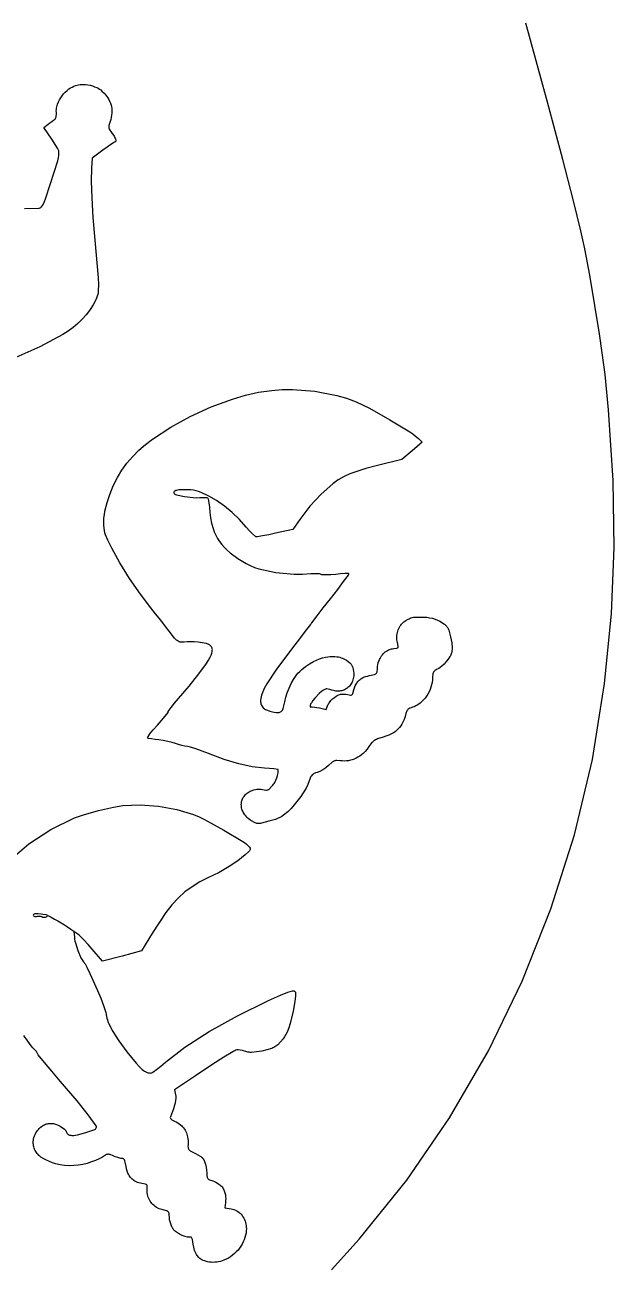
# Model space of a CAD drawing. Extents: x 0 to 1130, y 0 to 500.
# Drawn here: x 248.4 to 273.1, y 31.1 to 83.1 of the extents above; entities that cross this region are included whole.
import ezdxf

# ---------------------------------------------------------------- set-up
doc = ezdxf.new("R2010")
doc.units = 0
doc.header["$LTSCALE"] = 25.4
doc.layers.get('0').update_dxf_attribs({"color": 13, "linetype": 'CONTINUOUS'})

msp = doc.modelspace()

# ---------------------------------------------------------------- linework, layer by layer
at = {"color": 7}
for p, q in [((270.306, 79.855), (269.398, 83.167)), ((249.898, 80.037), (249.955, 80.119)), ((249.955, 80.119), (250.02, 80.198)), ((250.02, 80.198), (250.09, 80.272)), ((250.09, 80.272), (250.165, 80.341)), ((250.165, 80.341), (250.245, 80.404)), ((250.245, 80.404), (250.308, 80.446)), ((250.308, 80.446), (250.374, 80.484)), ((250.374, 80.484), (250.442, 80.517)), ((250.442, 80.517), (250.513, 80.545)), ((250.513, 80.545), (250.585, 80.568)), ((250.585, 80.568), (250.647, 80.582)), ((250.647, 80.582), (250.711, 80.592)), ((250.711, 80.592), (250.775, 80.597)), ((250.775, 80.597), (250.839, 80.597)), ((250.839, 80.597), (250.938, 80.591)), ((250.938, 80.591), (251.036, 80.578)), ((251.036, 80.578), (251.132, 80.558)), ((251.132, 80.558), (251.228, 80.532)), ((251.228, 80.532), (251.321, 80.5)), ((251.321, 80.5), (251.412, 80.461)), ((251.412, 80.461), (251.469, 80.432)), ((251.469, 80.432), (251.524, 80.399)), ((251.524, 80.399), (251.576, 80.362)), ((251.576, 80.362), (251.625, 80.32)), ((251.625, 80.32), (251.714, 80.233)), ((251.714, 80.233), (251.795, 80.139)), ((251.795, 80.139), (251.869, 80.038)), ((249.716, 79.542), (249.722, 79.6)), ((249.722, 79.6), (249.732, 79.658)), ((249.732, 79.658), (249.747, 79.715)), ((249.747, 79.715), (249.765, 79.771)), ((249.765, 79.771), (249.803, 79.863)), ((249.803, 79.863), (249.847, 79.952)), ((249.847, 79.952), (249.898, 80.037)), ((251.869, 80.038), (251.913, 79.965)), ((251.913, 79.965), (251.951, 79.888)), ((251.951, 79.888), (251.984, 79.808)), ((251.984, 79.808), (252.009, 79.727)), ((252.009, 79.727), (252.025, 79.661)), ((252.025, 79.661), (252.036, 79.594)), ((252.036, 79.594), (252.043, 79.527)), ((270.95, 77.449), (270.306, 79.855)), ((249.524, 79.044), (249.595, 79.095)), ((249.595, 79.095), (249.643, 79.129)), ((249.643, 79.129), (249.663, 79.146)), ((249.663, 79.146), (249.677, 79.169)), ((249.677, 79.169), (249.691, 79.205)), ((249.691, 79.205), (249.702, 79.241)), ((249.702, 79.241), (249.712, 79.286)), ((249.712, 79.286), (249.717, 79.331)), ((249.715, 79.483), (249.716, 79.542)), ((249.717, 79.424), (249.715, 79.483)), ((249.719, 79.378), (249.717, 79.424)), ((249.717, 79.331), (249.719, 79.378)), ((251.998, 79.125), (251.972, 79.039)), ((252.019, 79.213), (251.998, 79.125)), ((252.034, 79.302), (252.019, 79.213)), ((252.043, 79.391), (252.034, 79.302)), ((252.043, 79.527), (252.045, 79.459)), ((252.045, 79.459), (252.043, 79.391)), ((249.191, 78.79), (249.369, 78.93)), ((249.528, 78.307), (249.191, 78.79)), ((249.369, 78.93), (249.446, 78.987)), ((249.446, 78.987), (249.524, 79.044)), ((251.915, 78.84), (251.914, 78.803)), ((251.914, 78.803), (251.918, 78.77)), ((251.922, 78.876), (251.915, 78.84)), ((251.918, 78.77), (251.925, 78.742)), ((251.972, 79.039), (251.922, 78.876)), ((251.925, 78.742), (251.937, 78.715)), ((251.937, 78.715), (252.029, 78.58)), ((252.029, 78.58), (252.136, 78.428)), ((249.768, 77.923), (249.528, 78.307)), ((252, 78.073), (251.842, 77.965)), ((252.153, 78.173), (252, 78.073)), ((252.136, 78.428), (252.159, 78.389)), ((252.179, 78.182), (252.153, 78.173)), ((252.159, 78.389), (252.179, 78.348)), ((252.179, 78.348), (252.196, 78.306)), ((252.199, 78.198), (252.179, 78.182)), ((252.196, 78.306), (252.204, 78.278)), ((252.208, 78.222), (252.199, 78.198)), ((252.204, 78.278), (252.208, 78.25)), ((252.208, 78.25), (252.208, 78.222)), ((249.782, 77.896), (249.768, 77.923)), ((249.794, 77.868), (249.782, 77.896)), ((249.804, 77.839), (249.794, 77.868)), ((249.795, 77.462), (249.811, 77.536)), ((249.813, 77.809), (249.804, 77.839)), ((249.811, 77.536), (249.821, 77.612)), ((249.819, 77.779), (249.813, 77.809)), ((249.823, 77.749), (249.819, 77.779)), ((249.821, 77.612), (249.825, 77.688)), ((249.825, 77.718), (249.823, 77.749)), ((249.825, 77.688), (249.825, 77.718)), ((251.215, 77.512), (251.191, 77.091)), ((251.665, 77.838), (251.215, 77.512)), ((251.842, 77.965), (251.665, 77.838)), ((249.472, 76.442), (249.775, 77.388)), ((249.775, 77.388), (249.795, 77.462)), ((251.191, 77.091), (251.179, 76.546)), ((271.401, 75.722), (270.95, 77.449)), ((251.179, 76.546), (251.199, 75.847)), ((249.261, 75.808), (249.472, 76.442)), ((248.374, 75.393), (248.962, 75.411)), ((248.962, 75.411), (248.997, 75.415)), ((248.997, 75.415), (249.031, 75.427)), ((249.031, 75.427), (249.062, 75.445)), ((249.062, 75.445), (249.089, 75.468)), ((249.089, 75.468), (249.121, 75.504)), ((249.121, 75.504), (249.148, 75.543)), ((249.148, 75.543), (249.214, 75.684)), ((249.214, 75.684), (249.261, 75.808)), ((251.199, 75.847), (251.248, 75.017)), ((271.713, 74.468), (271.401, 75.722)), ((251.248, 75.017), (251.327, 74.066)), ((271.877, 73.709), (271.713, 74.468)), ((251.327, 74.066), (251.466, 72.49)), ((272.078, 72.606), (271.877, 73.709)), ((251.466, 72.49), (251.479, 72.216)), ((272.294, 71.337), (272.078, 72.606)), ((251.449, 71.792), (251.43, 71.718)), ((251.463, 71.866), (251.449, 71.792)), ((251.47, 71.942), (251.463, 71.866)), ((251.479, 72.216), (251.47, 71.942)), ((251.263, 71.363), (251.131, 71.16)), ((251.376, 71.577), (251.263, 71.363)), ((251.405, 71.646), (251.376, 71.577)), ((251.43, 71.718), (251.405, 71.646)), ((272.487, 70.147), (272.294, 71.337)), ((250.801, 70.762), (250.616, 70.581)), ((250.973, 70.955), (250.801, 70.762)), ((251.131, 71.16), (250.973, 70.955)), ((250.21, 70.26), (249.991, 70.122)), ((250.418, 70.414), (250.21, 70.26)), ((250.616, 70.581), (250.418, 70.414)), ((249.991, 70.122), (249.019, 69.602)), ((272.601, 69.349), (272.487, 70.147)), ((249.019, 69.602), (248.011, 69.157)), ((272.862, 66.969), (272.726, 68.441)), ((257.64, 67.575), (258.193, 67.696)), ((258.193, 67.696), (258.752, 67.779)), ((258.752, 67.779), (259.183, 67.812)), ((259.183, 67.812), (259.615, 67.815)), ((259.615, 67.815), (260.557, 67.739)), ((260.557, 67.739), (261.48, 67.564)), ((256.201, 67.082), (257.098, 67.416)), ((257.098, 67.416), (257.64, 67.575)), ((261.48, 67.564), (261.888, 67.449)), ((261.888, 67.449), (262.286, 67.303)), ((262.286, 67.303), (262.848, 67.036)), ((254.522, 66.239), (255.33, 66.683)), ((255.33, 66.683), (256.201, 67.082)), ((262.848, 67.036), (263.701, 66.549)), ((273.064, 64), (272.862, 66.969)), ((253.749, 65.737), (254.522, 66.239)), ((263.701, 66.549), (264.533, 66.042)), ((253.455, 65.514), (253.749, 65.737)), ((264.533, 66.042), (264.66, 65.956)), ((265.055, 65.607), (264.631, 65.246)), ((264.66, 65.956), (264.781, 65.862)), ((264.781, 65.862), (264.895, 65.76)), ((264.895, 65.76), (265.055, 65.607)), ((252.678, 64.728), (252.919, 65.008)), ((252.919, 65.008), (253.178, 65.27)), ((253.178, 65.27), (253.455, 65.514)), ((264.631, 65.246), (264.207, 64.885)), ((252.465, 64.434), (252.678, 64.728)), ((262.687, 64.498), (262.311, 64.385)), ((263.185, 64.629), (262.687, 64.498)), ((264.207, 64.885), (263.185, 64.629)), ((252.104, 63.778), (252.277, 64.124)), ((252.277, 64.124), (252.465, 64.434)), ((261.539, 64.026), (261.307, 63.862)), ((261.784, 64.17), (261.539, 64.026)), ((262.018, 64.279), (261.784, 64.17)), ((262.311, 64.385), (262.018, 64.279)), ((273.106, 61.197), (273.064, 64)), ((251.957, 63.422), (252.104, 63.778)), ((254.642, 63.518), (254.641, 63.49)), ((254.641, 63.49), (254.661, 63.459)), ((254.657, 63.541), (254.642, 63.518)), ((254.687, 63.562), (254.657, 63.541)), ((254.661, 63.459), (254.687, 63.434)), ((254.72, 63.577), (254.687, 63.562)), ((254.754, 63.588), (254.72, 63.577)), ((254.851, 63.605), (254.754, 63.588)), ((254.949, 63.613), (254.851, 63.605)), ((255.242, 63.616), (254.949, 63.613)), ((255.354, 63.609), (255.242, 63.616)), ((255.465, 63.594), (255.354, 63.609)), ((255.575, 63.571), (255.465, 63.594)), ((255.683, 63.54), (255.575, 63.571)), ((255.788, 63.501), (255.683, 63.54)), ((256.116, 63.347), (255.788, 63.501)), ((261.307, 63.862), (260.813, 63.435)), ((251.754, 62.72), (251.842, 63.074)), ((251.842, 63.074), (251.957, 63.422)), ((254.687, 63.434), (254.718, 63.415)), ((254.718, 63.415), (254.752, 63.403)), ((254.752, 63.403), (255.094, 63.332)), ((255.094, 63.332), (255.457, 63.285)), ((255.457, 63.285), (255.597, 63.28)), ((255.597, 63.28), (255.737, 63.288)), ((255.737, 63.288), (255.846, 63.296)), ((255.846, 63.296), (255.946, 63.295)), ((255.946, 63.295), (256.028, 63.287)), ((256.028, 63.287), (256.052, 63.278)), ((256.052, 63.278), (256.073, 63.259)), ((256.073, 63.259), (256.083, 63.236)), ((256.083, 63.236), (256.111, 63.073)), ((256.111, 63.073), (256.136, 62.882)), ((256.428, 63.164), (256.116, 63.347)), ((256.765, 62.928), (256.428, 63.164)), ((257.082, 62.665), (256.765, 62.928)), ((260.813, 63.435), (260.34, 62.926)), ((251.705, 62.27), (251.712, 62.421)), ((251.712, 62.421), (251.728, 62.571)), ((251.728, 62.571), (251.754, 62.72)), ((256.136, 62.882), (256.156, 62.665)), ((256.156, 62.665), (256.182, 62.439)), ((256.182, 62.439), (256.225, 62.216)), ((257.389, 62.368), (257.082, 62.665)), ((260.34, 62.926), (259.924, 62.371)), ((251.709, 62.119), (251.705, 62.27)), ((251.733, 61.909), (251.709, 62.119)), ((251.753, 61.816), (251.733, 61.909)), ((256.225, 62.216), (256.285, 61.997)), ((256.285, 61.997), (256.338, 61.852)), ((257.674, 62.05), (257.389, 62.368)), ((257.81, 61.894), (257.674, 62.05)), ((257.937, 61.761), (257.81, 61.894)), ((259.638, 61.944), (258.907, 61.79)), ((259.924, 62.371), (259.638, 61.944)), ((251.781, 61.724), (251.753, 61.816)), ((251.87, 61.506), (251.781, 61.724)), ((252.037, 61.169), (251.87, 61.506)), ((256.338, 61.852), (256.401, 61.711)), ((256.401, 61.711), (256.475, 61.576)), ((256.475, 61.576), (256.559, 61.446)), ((256.559, 61.446), (256.658, 61.316)), ((258.06, 61.65), (257.937, 61.761)), ((258.084, 61.641), (258.06, 61.65)), ((258.113, 61.639), (258.084, 61.641)), ((258.151, 61.643), (258.113, 61.639)), ((258.366, 61.682), (258.151, 61.643)), ((258.621, 61.731), (258.366, 61.682)), ((258.907, 61.79), (258.621, 61.731)), ((252.374, 60.558), (252.037, 61.169)), ((256.658, 61.316), (256.767, 61.192)), ((256.767, 61.192), (256.884, 61.077)), ((256.884, 61.077), (257.008, 60.97)), ((257.008, 60.97), (257.329, 60.735)), ((272.987, 58.412), (273.106, 61.197)), ((252.789, 59.895), (252.374, 60.558)), ((257.329, 60.735), (257.668, 60.526)), ((257.668, 60.526), (257.841, 60.437)), ((257.841, 60.437), (258.021, 60.363)), ((258.021, 60.363), (258.206, 60.302)), ((253.239, 59.244), (252.789, 59.895)), ((258.206, 60.302), (258.922, 60.146)), ((258.922, 60.146), (259.687, 60.072)), ((259.687, 60.072), (260.035, 60.073)), ((260.035, 60.073), (260.382, 60.102)), ((260.382, 60.102), (260.509, 60.112)), ((260.509, 60.112), (260.632, 60.112)), ((260.632, 60.112), (260.737, 60.101)), ((260.737, 60.101), (260.774, 60.092)), ((260.774, 60.092), (260.806, 60.076)), ((260.806, 60.076), (260.835, 60.065)), ((260.835, 60.065), (260.865, 60.061)), ((260.865, 60.061), (261.025, 60.057)), ((261.025, 60.057), (261.219, 60.064)), ((261.219, 60.064), (261.429, 60.083)), ((261.429, 60.083), (261.633, 60.104)), ((261.633, 60.104), (261.807, 60.113)), ((261.947, 60.039), (261.749, 59.77)), ((261.807, 60.113), (261.95, 60.115)), ((261.971, 60.073), (261.947, 60.039)), ((261.95, 60.115), (261.971, 60.099)), ((261.971, 60.099), (261.971, 60.073)), ((261.498, 59.436), (261.197, 59.049)), ((261.749, 59.77), (261.498, 59.436)), ((253.68, 58.669), (253.239, 59.244)), ((261.197, 59.049), (260.894, 58.662)), ((253.88, 58.421), (253.68, 58.669)), ((254.097, 58.145), (253.88, 58.421)), ((260.635, 58.327), (260.41, 58.034)), ((260.894, 58.662), (260.635, 58.327)), ((264.589, 58.245), (264.632, 58.256)), ((264.632, 58.256), (264.697, 58.27)), ((264.697, 58.27), (264.763, 58.279)), ((264.763, 58.279), (264.83, 58.283)), ((264.83, 58.283), (265.132, 58.28)), ((265.132, 58.28), (265.25, 58.271)), ((265.25, 58.271), (265.368, 58.253)), ((265.368, 58.253), (265.484, 58.228)), ((272.703, 55.5), (272.987, 58.412)), ((254.298, 57.884), (254.097, 58.145)), ((254.447, 57.684), (254.298, 57.884)), ((260.369, 57.964), (260.155, 57.683)), ((260.384, 57.987), (260.369, 57.964)), ((260.395, 58.011), (260.384, 57.987)), ((260.41, 58.034), (260.395, 58.011)), ((264.034, 57.691), (264.054, 57.749)), ((264.054, 57.749), (264.078, 57.804)), ((264.078, 57.804), (264.106, 57.858)), ((264.106, 57.858), (264.137, 57.91)), ((264.137, 57.91), (264.163, 57.947)), ((264.163, 57.947), (264.191, 57.982)), ((264.191, 57.982), (264.222, 58.015)), ((264.222, 58.015), (264.254, 58.046)), ((264.254, 58.046), (264.289, 58.075)), ((264.289, 58.075), (264.376, 58.137)), ((264.376, 58.137), (264.468, 58.192)), ((264.468, 58.192), (264.507, 58.213)), ((264.507, 58.213), (264.548, 58.23)), ((264.548, 58.23), (264.589, 58.245)), ((265.484, 58.228), (265.593, 58.196)), ((265.593, 58.196), (265.698, 58.155)), ((265.698, 58.155), (265.801, 58.106)), ((265.801, 58.106), (265.865, 58.069)), ((265.865, 58.069), (265.927, 58.027)), ((265.927, 58.027), (265.986, 57.982)), ((265.986, 57.982), (266.042, 57.933)), ((266.042, 57.933), (266.066, 57.908)), ((266.066, 57.908), (266.088, 57.882)), ((266.088, 57.882), (266.109, 57.854)), ((266.109, 57.854), (266.127, 57.825)), ((266.127, 57.825), (266.144, 57.795)), ((266.144, 57.795), (266.158, 57.763)), ((266.158, 57.763), (266.17, 57.731)), ((266.17, 57.731), (266.247, 57.457)), ((254.671, 57.391), (254.447, 57.684)), ((254.695, 57.364), (254.671, 57.391)), ((254.72, 57.339), (254.695, 57.364)), ((254.747, 57.315), (254.72, 57.339)), ((254.776, 57.294), (254.747, 57.315)), ((254.826, 57.264), (254.776, 57.294)), ((254.867, 57.247), (254.826, 57.264)), ((254.91, 57.236), (254.867, 57.247)), ((254.953, 57.232), (254.91, 57.236)), ((255.075, 57.232), (254.953, 57.232)), ((255.196, 57.24), (255.075, 57.232)), ((255.323, 57.247), (255.196, 57.24)), ((255.49, 57.242), (255.323, 57.247)), ((255.666, 57.229), (255.49, 57.242)), ((255.826, 57.208), (255.666, 57.229)), ((255.917, 57.191), (255.826, 57.208)), ((259.909, 57.362), (259.621, 56.99)), ((260.155, 57.683), (259.909, 57.362)), ((263.992, 57.449), (263.996, 57.51)), ((263.992, 57.39), (263.992, 57.449)), ((263.996, 57.331), (263.992, 57.39)), ((263.996, 57.51), (264.005, 57.572)), ((264.005, 57.272), (263.996, 57.331)), ((264.005, 57.572), (264.018, 57.632)), ((264.018, 57.215), (264.005, 57.272)), ((264.018, 57.632), (264.034, 57.691)), ((264.053, 57.062), (264.018, 57.215)), ((266.247, 57.457), (266.294, 57.206)), ((256.005, 57.167), (255.917, 57.191)), ((256.109, 57.13), (256.005, 57.167)), ((256.14, 57.113), (256.109, 57.13)), ((256.169, 57.092), (256.14, 57.113)), ((256.168, 56.606), (256.202, 56.687)), ((256.195, 57.067), (256.169, 57.092)), ((256.216, 57.038), (256.195, 57.067)), ((256.202, 56.687), (256.23, 56.77)), ((256.233, 57.009), (256.216, 57.038)), ((256.23, 56.77), (256.252, 56.854)), ((256.245, 56.98), (256.233, 57.009)), ((256.253, 56.949), (256.245, 56.98)), ((256.252, 56.854), (256.256, 56.886)), ((256.257, 56.918), (256.253, 56.949)), ((256.256, 56.886), (256.257, 56.918)), ((259.621, 56.99), (258.914, 56.06)), ((263.349, 56.652), (263.386, 56.7)), ((263.386, 56.7), (263.423, 56.742)), ((263.423, 56.742), (263.464, 56.781)), ((263.464, 56.781), (263.507, 56.818)), ((263.507, 56.818), (263.553, 56.851)), ((263.553, 56.851), (263.602, 56.88)), ((263.602, 56.88), (263.642, 56.901)), ((263.642, 56.901), (263.684, 56.919)), ((263.684, 56.919), (263.727, 56.934)), ((263.727, 56.934), (263.771, 56.947)), ((263.771, 56.947), (263.816, 56.956)), ((263.816, 56.956), (263.861, 56.962)), ((263.861, 56.962), (263.998, 56.981)), ((263.998, 56.981), (264.023, 56.992)), ((264.023, 56.992), (264.042, 57.012)), ((264.042, 57.012), (264.052, 57.036)), ((264.052, 57.036), (264.053, 57.062)), ((266.256, 56.7), (266.239, 56.663)), ((266.271, 56.738), (266.256, 56.7)), ((266.284, 56.777), (266.271, 56.738)), ((266.294, 56.816), (266.284, 56.777)), ((266.294, 57.206), (266.311, 56.988)), ((266.304, 56.873), (266.294, 56.816)), ((266.31, 56.931), (266.304, 56.873)), ((266.311, 56.988), (266.31, 56.931)), ((255.689, 55.897), (256.012, 56.337)), ((256.012, 56.337), (256.096, 56.468)), ((256.096, 56.468), (256.168, 56.606)), ((260.009, 56.084), (260.165, 56.207)), ((260.165, 56.207), (260.33, 56.318)), ((260.33, 56.318), (260.502, 56.418)), ((260.502, 56.418), (260.623, 56.477)), ((260.623, 56.477), (260.748, 56.527)), ((260.748, 56.527), (260.877, 56.569)), ((260.877, 56.569), (261.008, 56.601)), ((261.008, 56.601), (261.101, 56.617)), ((261.101, 56.617), (261.196, 56.627)), ((261.196, 56.627), (261.291, 56.63)), ((261.291, 56.63), (261.386, 56.628)), ((261.386, 56.628), (261.48, 56.619)), ((261.48, 56.619), (261.54, 56.609)), ((261.54, 56.609), (261.599, 56.595)), ((261.599, 56.595), (261.658, 56.578)), ((261.658, 56.578), (261.715, 56.557)), ((261.715, 56.557), (261.77, 56.532)), ((261.77, 56.532), (261.824, 56.503)), ((261.824, 56.503), (261.875, 56.471)), ((261.875, 56.471), (262.02, 56.364)), ((262.02, 56.364), (262.042, 56.345)), ((262.042, 56.345), (262.063, 56.324)), ((262.063, 56.324), (262.081, 56.302)), ((262.081, 56.302), (262.098, 56.278)), ((262.098, 56.278), (262.112, 56.254)), ((262.112, 56.254), (262.125, 56.228)), ((262.125, 56.228), (262.135, 56.202)), ((262.135, 56.202), (262.143, 56.174)), ((262.143, 56.174), (262.178, 56.005)), ((263.177, 56.131), (263.184, 56.21)), ((263.184, 56.21), (263.197, 56.288)), ((263.197, 56.288), (263.215, 56.365)), ((263.215, 56.365), (263.239, 56.44)), ((263.239, 56.44), (263.261, 56.496)), ((263.261, 56.496), (263.287, 56.55)), ((263.287, 56.55), (263.316, 56.602)), ((263.316, 56.602), (263.349, 56.652)), ((265.814, 56.173), (265.75, 56.13)), ((265.874, 56.22), (265.814, 56.173)), ((265.973, 56.313), (265.874, 56.22)), ((266.064, 56.413), (265.973, 56.313)), ((266.146, 56.517), (266.064, 56.413)), ((266.219, 56.627), (266.146, 56.517)), ((266.239, 56.663), (266.219, 56.627)), ((255.287, 55.391), (255.689, 55.897)), ((258.914, 56.06), (258.536, 55.49)), ((259.563, 55.493), (259.663, 55.668)), ((259.663, 55.668), (259.776, 55.835)), ((259.776, 55.835), (259.847, 55.924)), ((259.847, 55.924), (259.925, 56.007)), ((259.925, 56.007), (260.009, 56.084)), ((262.152, 55.647), (262.136, 55.6)), ((262.167, 55.705), (262.152, 55.647)), ((262.178, 55.765), (262.167, 55.705)), ((262.178, 56.005), (262.184, 55.945)), ((262.185, 55.825), (262.178, 55.765)), ((262.184, 55.945), (262.187, 55.885)), ((262.187, 55.885), (262.185, 55.825)), ((262.418, 55.641), (262.45, 55.669)), ((262.45, 55.669), (262.485, 55.695)), ((262.485, 55.695), (262.521, 55.718)), ((262.521, 55.718), (262.559, 55.738)), ((262.559, 55.738), (262.598, 55.756)), ((262.598, 55.756), (262.679, 55.787)), ((262.679, 55.787), (262.761, 55.811)), ((262.761, 55.811), (262.846, 55.831)), ((262.846, 55.831), (263.051, 55.876)), ((263.051, 55.876), (263.085, 55.888)), ((263.085, 55.888), (263.117, 55.908)), ((263.117, 55.908), (263.137, 55.927)), ((263.137, 55.927), (263.153, 55.953)), ((263.153, 55.953), (263.162, 55.982)), ((263.162, 55.982), (263.177, 56.131)), ((265.483, 55.65), (265.469, 55.545)), ((265.49, 55.756), (265.483, 55.65)), ((265.507, 55.903), (265.49, 55.756)), ((265.518, 55.938), (265.507, 55.903)), ((265.534, 55.971), (265.518, 55.938)), ((265.55, 55.995), (265.534, 55.971)), ((265.568, 56.017), (265.55, 55.995)), ((265.59, 56.036), (265.568, 56.017)), ((265.635, 56.067), (265.59, 56.036)), ((265.683, 56.093), (265.635, 56.067)), ((265.75, 56.13), (265.683, 56.093)), ((254.844, 54.871), (255.287, 55.391)), ((258.429, 55.289), (258.34, 55.078)), ((258.536, 55.49), (258.429, 55.289)), ((259.394, 55.109), (259.471, 55.304)), ((259.471, 55.304), (259.563, 55.493)), ((260.827, 55.159), (260.732, 55.079)), ((260.923, 55.223), (260.827, 55.159)), ((261.03, 55.272), (260.923, 55.223)), ((261.06, 55.271), (261.03, 55.272)), ((261.11, 55.259), (261.06, 55.271)), ((261.183, 55.242), (261.11, 55.259)), ((261.264, 55.222), (261.183, 55.242)), ((261.34, 55.201), (261.264, 55.222)), ((261.388, 55.19), (261.34, 55.201)), ((261.437, 55.183), (261.388, 55.19)), ((261.486, 55.178), (261.437, 55.183)), ((261.535, 55.178), (261.486, 55.178)), ((261.584, 55.181), (261.535, 55.178)), ((261.633, 55.187), (261.584, 55.181)), ((261.681, 55.196), (261.633, 55.187)), ((261.722, 55.208), (261.681, 55.196)), ((261.761, 55.221), (261.722, 55.208)), ((261.8, 55.238), (261.761, 55.221)), ((261.838, 55.257), (261.8, 55.238)), ((261.874, 55.278), (261.838, 55.257)), ((261.909, 55.302), (261.874, 55.278)), ((261.942, 55.328), (261.909, 55.302)), ((261.973, 55.356), (261.942, 55.328)), ((262.007, 55.391), (261.973, 55.356)), ((262.039, 55.429), (262.007, 55.391)), ((262.068, 55.469), (262.039, 55.429)), ((262.094, 55.511), (262.068, 55.469)), ((262.116, 55.555), (262.094, 55.511)), ((262.136, 55.6), (262.116, 55.555)), ((262.145, 55.075), (262.195, 55.232)), ((262.195, 55.232), (262.221, 55.314)), ((262.221, 55.314), (262.252, 55.394)), ((262.252, 55.394), (262.289, 55.471)), ((262.289, 55.471), (262.309, 55.509)), ((262.309, 55.509), (262.333, 55.545)), ((262.333, 55.545), (262.359, 55.579)), ((262.359, 55.579), (262.387, 55.611)), ((262.387, 55.611), (262.418, 55.641)), ((265.342, 55.145), (265.293, 55.052)), ((265.384, 55.24), (265.342, 55.145)), ((265.419, 55.338), (265.384, 55.24)), ((265.447, 55.441), (265.419, 55.338)), ((265.469, 55.545), (265.447, 55.441)), ((272.191, 52.307), (272.703, 55.5)), ((254.53, 54.496), (254.673, 54.672)), ((254.673, 54.672), (254.844, 54.871)), ((258.282, 54.796), (258.28, 54.724)), ((258.28, 54.724), (258.284, 54.683)), ((258.288, 54.868), (258.282, 54.796)), ((258.284, 54.683), (258.292, 54.643)), ((258.3, 54.939), (258.288, 54.868)), ((258.292, 54.643), (258.306, 54.604)), ((258.318, 55.009), (258.3, 54.939)), ((258.34, 55.078), (258.318, 55.009)), ((259.226, 54.444), (259.295, 54.732)), ((259.295, 54.732), (259.336, 54.923)), ((259.336, 54.923), (259.394, 55.109)), ((260.375, 54.622), (260.362, 54.588)), ((260.391, 54.656), (260.375, 54.622)), ((260.409, 54.689), (260.391, 54.656)), ((260.476, 54.791), (260.409, 54.689)), ((260.551, 54.888), (260.476, 54.791)), ((260.732, 55.079), (260.551, 54.888)), ((261.103, 54.6), (261.121, 54.637)), ((261.121, 54.637), (261.142, 54.673)), ((261.142, 54.673), (261.166, 54.706)), ((261.166, 54.706), (261.229, 54.782)), ((261.229, 54.782), (261.298, 54.852)), ((261.298, 54.852), (261.372, 54.916)), ((261.372, 54.916), (261.452, 54.973)), ((261.452, 54.973), (261.487, 54.993)), ((261.487, 54.993), (261.523, 55.011)), ((261.523, 55.011), (261.56, 55.026)), ((261.56, 55.026), (261.599, 55.037)), ((261.599, 55.037), (261.633, 55.045)), ((261.633, 55.045), (261.667, 55.049)), ((261.667, 55.049), (261.757, 55.052)), ((261.757, 55.052), (261.851, 55.046)), ((261.851, 55.046), (261.935, 55.033)), ((261.935, 55.033), (262.053, 55.014)), ((262.053, 55.014), (262.08, 55.015)), ((262.08, 55.015), (262.105, 55.026)), ((262.105, 55.026), (262.128, 55.047)), ((262.128, 55.047), (262.145, 55.075)), ((264.912, 54.629), (264.85, 54.59)), ((264.971, 54.673), (264.912, 54.629)), ((265.046, 54.738), (264.971, 54.673)), ((265.116, 54.808), (265.046, 54.738)), ((265.18, 54.884), (265.116, 54.808)), ((265.238, 54.964), (265.18, 54.884)), ((265.293, 55.052), (265.238, 54.964)), ((254.13, 53.953), (254.279, 54.128)), ((254.279, 54.128), (254.401, 54.28)), ((254.401, 54.28), (254.409, 54.305)), ((254.407, 54.331), (254.53, 54.496)), ((254.409, 54.305), (254.407, 54.331)), ((258.306, 54.604), (258.327, 54.563)), ((258.327, 54.563), (258.356, 54.522)), ((258.356, 54.522), (258.391, 54.484)), ((258.391, 54.484), (258.446, 54.44)), ((258.446, 54.44), (258.484, 54.415)), ((258.484, 54.415), (258.523, 54.393)), ((258.523, 54.393), (258.565, 54.374)), ((258.565, 54.374), (258.67, 54.337)), ((258.67, 54.337), (258.778, 54.309)), ((258.778, 54.309), (258.853, 54.295)), ((258.853, 54.295), (258.93, 54.286)), ((258.93, 54.286), (259.006, 54.282)), ((259.006, 54.282), (259.036, 54.284)), ((259.036, 54.284), (259.065, 54.289)), ((259.065, 54.289), (259.093, 54.299)), ((259.093, 54.299), (259.119, 54.313)), ((259.119, 54.313), (259.143, 54.33)), ((259.143, 54.33), (259.169, 54.354)), ((259.169, 54.354), (259.192, 54.382)), ((259.192, 54.382), (259.211, 54.412)), ((259.211, 54.412), (259.226, 54.444)), ((260.362, 54.588), (260.352, 54.552)), ((260.352, 54.552), (260.357, 54.525)), ((260.357, 54.525), (260.381, 54.512)), ((260.381, 54.512), (260.417, 54.518)), ((260.417, 54.518), (260.443, 54.519)), ((260.443, 54.519), (260.536, 54.511)), ((260.536, 54.511), (260.644, 54.496)), ((260.644, 54.496), (260.756, 54.473)), ((260.756, 54.473), (261.031, 54.408)), ((261.031, 54.408), (261.087, 54.562)), ((261.087, 54.562), (261.103, 54.6)), ((264.339, 54.119), (264.294, 53.995)), ((264.375, 54.246), (264.339, 54.119)), ((264.384, 54.278), (264.375, 54.246)), ((264.395, 54.31), (264.384, 54.278)), ((264.417, 54.355), (264.395, 54.31)), ((264.436, 54.383), (264.417, 54.355)), ((264.458, 54.407), (264.436, 54.383)), ((264.494, 54.436), (264.458, 54.407)), ((264.534, 54.458), (264.494, 54.436)), ((264.59, 54.482), (264.534, 54.458)), ((264.648, 54.502), (264.59, 54.482)), ((264.717, 54.526), (264.648, 54.502)), ((264.785, 54.556), (264.717, 54.526)), ((264.85, 54.59), (264.785, 54.556)), ((253.775, 53.556), (253.951, 53.754)), ((253.951, 53.754), (254.13, 53.953)), ((264.044, 53.592), (263.983, 53.533)), ((264.102, 53.657), (264.044, 53.592)), ((264.154, 53.726), (264.102, 53.657)), ((264.2, 53.799), (264.154, 53.726)), ((264.241, 53.875), (264.2, 53.799)), ((264.294, 53.995), (264.241, 53.875)), ((253.533, 53.226), (253.638, 53.385)), ((253.553, 53.209), (253.533, 53.226)), ((253.585, 53.199), (253.553, 53.209)), ((253.708, 53.178), (253.585, 53.199)), ((253.638, 53.385), (253.775, 53.556)), ((253.856, 53.155), (253.708, 53.178)), ((254.019, 53.135), (253.856, 53.155)), ((254.198, 53.109), (254.019, 53.135)), ((254.394, 53.07), (254.198, 53.109)), ((254.575, 53.027), (254.394, 53.07)), ((262.996, 53.069), (262.971, 53.045)), ((263.023, 53.091), (262.996, 53.069)), ((263.051, 53.111), (263.023, 53.091)), ((263.093, 53.137), (263.051, 53.111)), ((263.137, 53.158), (263.093, 53.137)), ((263.182, 53.176), (263.137, 53.158)), ((263.416, 53.246), (263.182, 53.176)), ((263.538, 53.284), (263.416, 53.246)), ((263.657, 53.331), (263.538, 53.284)), ((263.773, 53.387), (263.657, 53.331)), ((263.846, 53.43), (263.773, 53.387)), ((263.917, 53.479), (263.846, 53.43)), ((263.983, 53.533), (263.917, 53.479)), ((254.71, 52.984), (254.575, 53.027)), ((254.833, 52.943), (254.71, 52.984)), ((254.972, 52.904), (254.833, 52.943)), ((255.107, 52.872), (254.972, 52.904)), ((255.215, 52.853), (255.107, 52.872)), ((255.279, 52.842), (255.215, 52.853)), ((255.342, 52.826), (255.279, 52.842)), ((255.567, 52.755), (255.342, 52.826)), ((255.827, 52.663), (255.567, 52.755)), ((256.093, 52.56), (255.827, 52.663)), ((256.753, 52.313), (256.093, 52.56)), ((262.574, 52.566), (262.506, 52.509)), ((262.664, 52.655), (262.574, 52.566)), ((262.747, 52.751), (262.664, 52.655)), ((262.822, 52.852), (262.747, 52.751)), ((262.948, 53.019), (262.822, 52.852)), ((262.971, 53.045), (262.948, 53.019)), ((257.364, 52.13), (256.753, 52.313)), ((257.927, 52.008), (257.364, 52.13)), ((258.442, 51.95), (257.927, 52.008)), ((261.131, 52.062), (261.019, 51.968)), ((261.285, 52.198), (261.131, 52.062)), ((261.307, 52.214), (261.285, 52.198)), ((261.33, 52.229), (261.307, 52.214)), ((261.353, 52.242), (261.33, 52.229)), ((261.378, 52.254), (261.353, 52.242)), ((261.409, 52.264), (261.378, 52.254)), ((261.441, 52.27), (261.409, 52.264)), ((261.473, 52.271), (261.441, 52.27)), ((261.622, 52.26), (261.473, 52.271)), ((261.707, 52.252), (261.622, 52.26)), ((261.792, 52.25), (261.707, 52.252)), ((261.877, 52.254), (261.792, 52.25)), ((261.961, 52.264), (261.877, 52.254)), ((262.044, 52.281), (261.961, 52.264)), ((262.126, 52.304), (262.044, 52.281)), ((262.206, 52.332), (262.126, 52.304)), ((262.283, 52.367), (262.206, 52.332)), ((262.361, 52.409), (262.283, 52.367)), ((262.435, 52.456), (262.361, 52.409)), ((262.506, 52.509), (262.435, 52.456)), ((271.442, 49.162), (272.191, 52.307)), ((258.657, 51.936), (258.442, 51.95)), ((258.84, 51.92), (258.657, 51.936)), ((259.01, 51.89), (258.84, 51.92)), ((258.921, 51.448), (258.961, 51.55)), ((258.961, 51.55), (258.992, 51.649)), ((258.992, 51.649), (259.015, 51.751)), ((259.019, 51.844), (259.01, 51.89)), ((259.015, 51.751), (259.021, 51.797)), ((259.021, 51.797), (259.019, 51.844)), ((260.393, 51.598), (260.323, 51.422)), ((260.415, 51.634), (260.393, 51.598)), ((260.442, 51.667), (260.415, 51.634)), ((260.466, 51.689), (260.442, 51.667)), ((260.493, 51.708), (260.466, 51.689)), ((260.522, 51.723), (260.493, 51.708)), ((260.585, 51.748), (260.522, 51.723)), ((260.651, 51.768), (260.585, 51.748)), ((260.687, 51.779), (260.651, 51.768)), ((260.723, 51.792), (260.687, 51.779)), ((260.757, 51.808), (260.723, 51.792)), ((260.888, 51.88), (260.757, 51.808)), ((261.019, 51.968), (260.888, 51.88)), ((257.795, 50.961), (257.837, 50.984)), ((257.837, 50.984), (257.88, 51.004)), ((257.88, 51.004), (258.003, 51.046)), ((258.003, 51.046), (258.062, 51.06)), ((258.062, 51.06), (258.122, 51.069)), ((258.122, 51.069), (258.18, 51.073)), ((258.18, 51.073), (258.239, 51.072)), ((258.239, 51.072), (258.297, 51.067)), ((258.297, 51.067), (258.355, 51.056)), ((258.355, 51.056), (258.497, 51.032)), ((258.497, 51.032), (258.532, 51.031)), ((258.532, 51.031), (258.567, 51.038)), ((258.567, 51.038), (258.591, 51.046)), ((258.591, 51.046), (258.617, 51.06)), ((258.617, 51.06), (258.64, 51.076)), ((258.64, 51.076), (258.77, 51.204)), ((258.77, 51.204), (258.799, 51.237)), ((258.799, 51.237), (258.827, 51.273)), ((258.827, 51.273), (258.851, 51.31)), ((258.851, 51.31), (258.874, 51.349)), ((258.874, 51.349), (258.921, 51.448)), ((260.187, 51.117), (259.961, 50.759)), ((260.263, 51.266), (260.187, 51.117)), ((260.323, 51.422), (260.263, 51.266)), ((257.472, 50.427), (257.474, 50.467)), ((257.474, 50.467), (257.478, 50.508)), ((257.478, 50.508), (257.486, 50.548)), ((257.486, 50.548), (257.496, 50.588)), ((257.496, 50.588), (257.509, 50.626)), ((257.509, 50.626), (257.524, 50.664)), ((257.524, 50.664), (257.542, 50.701)), ((257.542, 50.701), (257.562, 50.736)), ((257.562, 50.736), (257.585, 50.77)), ((257.585, 50.77), (257.614, 50.807)), ((257.614, 50.807), (257.646, 50.843)), ((257.646, 50.843), (257.68, 50.876)), ((257.68, 50.876), (257.716, 50.907)), ((257.716, 50.907), (257.755, 50.935)), ((257.755, 50.935), (257.795, 50.961)), ((259.961, 50.759), (259.691, 50.409)), ((250.472, 49.865), (250.853, 49.999)), ((250.853, 49.999), (251.483, 50.17)), ((251.483, 50.17), (252.117, 50.323)), ((252.117, 50.323), (252.51, 50.388)), ((252.51, 50.388), (253.227, 50.417)), ((253.227, 50.417), (254.001, 50.357)), ((254.001, 50.357), (254.767, 50.218)), ((254.767, 50.218), (255.46, 50.007)), ((255.46, 50.007), (255.7, 49.908)), ((257.473, 50.378), (257.472, 50.427)), ((257.478, 50.33), (257.473, 50.378)), ((257.486, 50.283), (257.478, 50.33)), ((257.497, 50.236), (257.486, 50.283)), ((257.512, 50.19), (257.497, 50.236)), ((257.529, 50.145), (257.512, 50.19)), ((257.55, 50.101), (257.529, 50.145)), ((257.574, 50.059), (257.55, 50.101)), ((257.613, 50.001), (257.574, 50.059)), ((257.657, 49.947), (257.613, 50.001)), ((257.704, 49.895), (257.657, 49.947)), ((259.164, 49.93), (259.083, 49.884)), ((259.24, 49.982), (259.164, 49.93)), ((259.416, 50.127), (259.24, 49.982)), ((259.558, 50.263), (259.416, 50.127)), ((259.691, 50.409), (259.558, 50.263)), ((249.487, 49.38), (250.472, 49.865)), ((255.7, 49.908), (255.932, 49.794)), ((255.932, 49.794), (256.733, 49.349)), ((257.755, 49.848), (257.704, 49.895)), ((257.809, 49.804), (257.755, 49.848)), ((257.866, 49.764), (257.809, 49.804)), ((258.05, 49.66), (257.866, 49.764)), ((258.088, 49.644), (258.05, 49.66)), ((258.128, 49.633), (258.088, 49.644)), ((258.17, 49.628), (258.128, 49.633)), ((258.206, 49.627), (258.17, 49.628)), ((258.242, 49.629), (258.206, 49.627)), ((258.278, 49.634), (258.242, 49.629)), ((258.313, 49.641), (258.278, 49.634)), ((258.631, 49.724), (258.313, 49.641)), ((258.899, 49.806), (258.631, 49.724)), ((258.993, 49.842), (258.899, 49.806)), ((259.083, 49.884), (258.993, 49.842)), ((248.561, 48.774), (249.487, 49.38)), ((256.733, 49.349), (257.536, 48.878)), ((270.456, 46.053), (271.442, 49.162)), ((247.786, 48.115), (248.561, 48.774)), ((257.536, 48.878), (257.604, 48.834)), ((257.604, 48.834), (257.669, 48.785)), ((257.789, 48.464), (257.634, 48.319)), ((257.669, 48.785), (257.73, 48.731)), ((257.73, 48.731), (257.787, 48.674)), ((257.787, 48.674), (257.815, 48.638)), ((257.809, 48.486), (257.789, 48.464)), ((257.826, 48.51), (257.809, 48.486)), ((257.815, 48.638), (257.838, 48.598)), ((257.841, 48.541), (257.826, 48.51)), ((257.838, 48.598), (257.845, 48.57)), ((257.845, 48.57), (257.841, 48.541)), ((257.325, 48.069), (256.958, 47.824)), ((257.634, 48.319), (257.325, 48.069)), ((256.07, 47.356), (255.73, 47.184)), ((256.538, 47.585), (256.07, 47.356)), ((256.958, 47.824), (256.538, 47.585)), ((255.404, 46.984), (255.11, 46.765)), ((255.73, 47.184), (255.404, 46.984)), ((254.838, 46.519), (254.559, 46.22)), ((255.11, 46.765), (254.838, 46.519)), ((248.757, 45.815), (248.746, 45.792)), ((248.746, 45.792), (248.756, 45.766)), ((248.756, 45.766), (248.78, 45.75)), ((248.78, 45.833), (248.757, 45.815)), ((248.808, 45.842), (248.78, 45.833)), ((248.855, 45.848), (248.808, 45.842)), ((248.902, 45.85), (248.855, 45.848)), ((248.949, 45.848), (248.902, 45.85)), ((249.082, 45.834), (248.949, 45.848)), ((249.15, 45.826), (249.082, 45.834)), ((249.294, 45.801), (249.15, 45.826)), ((249.328, 45.788), (249.294, 45.801)), ((249.344, 45.758), (249.328, 45.788)), ((254.306, 45.9), (253.744, 45.054)), ((254.559, 46.22), (254.306, 45.9)), ((269.247, 43.025), (270.456, 46.053)), ((248.78, 45.75), (248.813, 45.74)), ((248.813, 45.74), (248.851, 45.736)), ((248.851, 45.736), (248.89, 45.737)), ((248.89, 45.737), (248.92, 45.743)), ((248.92, 45.743), (248.952, 45.749)), ((248.952, 45.749), (248.995, 45.751)), ((248.995, 45.751), (249.022, 45.749)), ((249.022, 45.749), (249.049, 45.745)), ((249.049, 45.745), (249.075, 45.739)), ((249.075, 45.739), (249.102, 45.729)), ((249.102, 45.729), (249.132, 45.714)), ((249.132, 45.714), (249.157, 45.707)), ((249.157, 45.707), (249.192, 45.704)), ((249.192, 45.704), (249.227, 45.705)), ((249.227, 45.705), (249.263, 45.711)), ((249.263, 45.711), (249.296, 45.722)), ((249.296, 45.722), (249.322, 45.736)), ((249.322, 45.736), (249.344, 45.758)), ((250.621, 44.992), (250.451, 45.114)), ((250.451, 45.114), (250.47, 44.867)), ((250.47, 44.867), (250.478, 44.787)), ((250.478, 44.787), (250.493, 44.708)), ((250.669, 44.956), (250.621, 44.992)), ((250.713, 44.916), (250.669, 44.956)), ((250.869, 44.758), (250.713, 44.916)), ((251.045, 44.568), (250.869, 44.758)), ((253.744, 45.054), (253.287, 44.3)), ((250.493, 44.708), (250.512, 44.629)), ((250.512, 44.629), (250.619, 44.306)), ((250.619, 44.306), (250.745, 43.998)), ((251.223, 44.366), (251.045, 44.568)), ((251.654, 43.862), (251.223, 44.366)), ((253.287, 44.3), (252.471, 44.081)), ((250.745, 43.998), (250.767, 43.956)), ((250.767, 43.956), (250.792, 43.915)), ((250.792, 43.915), (250.82, 43.876)), ((250.82, 43.876), (250.851, 43.84)), ((250.851, 43.84), (250.876, 43.811)), ((250.876, 43.811), (250.9, 43.78)), ((250.9, 43.78), (250.921, 43.748)), ((250.921, 43.748), (250.996, 43.61)), ((252.471, 44.081), (251.654, 43.862)), ((250.996, 43.61), (251.115, 43.354)), ((251.115, 43.354), (251.439, 42.632)), ((267.83, 40.11), (269.247, 43.025)), ((251.439, 42.632), (251.574, 42.317)), ((251.574, 42.317), (251.691, 42.013)), ((257.306, 41.58), (258.605, 42.212)), ((258.605, 42.212), (259.117, 42.441)), ((259.117, 42.441), (259.418, 42.562)), ((259.418, 42.562), (259.614, 42.624)), ((259.614, 42.624), (259.643, 42.628)), ((259.716, 42.173), (259.641, 41.772)), ((259.643, 42.628), (259.673, 42.624)), ((259.673, 42.624), (259.701, 42.613)), ((259.701, 42.613), (259.722, 42.595)), ((259.745, 42.407), (259.716, 42.173)), ((259.722, 42.595), (259.737, 42.571)), ((259.737, 42.571), (259.747, 42.478)), ((259.747, 42.478), (259.745, 42.407)), ((251.691, 42.013), (251.781, 41.754)), ((251.781, 41.754), (251.794, 41.71)), ((251.794, 41.71), (251.803, 41.665)), ((251.803, 41.665), (251.809, 41.619)), ((251.809, 41.619), (251.819, 41.547)), ((259.641, 41.772), (259.521, 41.251)), ((251.819, 41.547), (251.834, 41.476)), ((251.834, 41.476), (251.855, 41.406)), ((251.855, 41.406), (251.88, 41.338)), ((251.88, 41.338), (252.063, 40.961)), ((256.125, 40.922), (257.306, 41.58)), ((259.521, 41.251), (259.464, 41.067)), ((248.401, 40.686), (248.346, 40.756)), ((248.462, 40.601), (248.401, 40.686)), ((248.523, 40.51), (248.462, 40.601)), ((252.063, 40.961), (252.33, 40.528)), ((255.103, 40.264), (256.125, 40.922)), ((259.228, 40.61), (259.121, 40.481)), ((259.289, 40.699), (259.228, 40.61)), ((259.344, 40.792), (259.289, 40.699)), ((259.392, 40.888), (259.344, 40.792)), ((259.464, 41.067), (259.392, 40.888)), ((248.588, 40.415), (248.523, 40.51)), ((248.661, 40.319), (248.588, 40.415)), ((248.732, 40.235), (248.661, 40.319)), ((248.759, 40.207), (248.732, 40.235)), ((248.788, 40.18), (248.759, 40.207)), ((248.834, 40.136), (248.788, 40.18)), ((248.877, 40.085), (248.834, 40.136)), ((248.916, 40.027), (248.877, 40.085)), ((252.33, 40.528), (252.669, 40.064)), ((252.669, 40.064), (253.058, 39.587)), ((254.289, 39.633), (255.103, 40.264)), ((257.112, 40.071), (256.737, 39.846)), ((257.153, 40.094), (257.112, 40.071)), ((257.196, 40.113), (257.153, 40.094)), ((257.239, 40.129), (257.196, 40.113)), ((257.284, 40.143), (257.239, 40.129)), ((257.313, 40.148), (257.284, 40.143)), ((257.342, 40.149), (257.313, 40.148)), ((257.426, 40.14), (257.342, 40.149)), ((257.519, 40.12), (257.426, 40.14)), ((257.608, 40.09), (257.519, 40.12)), ((257.654, 40.074), (257.608, 40.09)), ((257.701, 40.061), (257.654, 40.074)), ((257.749, 40.052), (257.701, 40.061)), ((257.797, 40.046), (257.749, 40.052)), ((257.845, 40.043), (257.797, 40.046)), ((258.111, 40.064), (257.894, 40.044)), ((258.326, 40.098), (258.111, 40.064)), ((258.538, 40.147), (258.326, 40.098)), ((258.747, 40.211), (258.538, 40.147)), ((258.794, 40.228), (258.747, 40.211)), ((258.839, 40.249), (258.794, 40.228)), ((258.883, 40.273), (258.839, 40.249)), ((258.925, 40.3), (258.883, 40.273)), ((258.965, 40.329), (258.925, 40.3)), ((259.002, 40.362), (258.965, 40.329)), ((259.121, 40.481), (259.002, 40.362)), ((266.205, 37.306), (267.83, 40.11)), ((248.928, 39.997), (248.916, 40.027)), ((248.939, 39.967), (248.928, 39.997)), ((248.957, 39.941), (248.939, 39.967)), ((249.217, 39.624), (248.957, 39.941)), ((249.522, 39.26), (249.217, 39.624)), ((253.058, 39.587), (253.184, 39.451)), ((254.096, 39.469), (254.289, 39.633)), ((256.737, 39.846), (256.232, 39.523)), ((257.894, 40.044), (257.845, 40.043)), ((249.88, 38.843), (249.522, 39.26)), ((253.184, 39.451), (253.32, 39.326)), ((253.32, 39.326), (253.367, 39.289)), ((253.367, 39.289), (253.416, 39.255)), ((253.416, 39.255), (253.469, 39.226)), ((253.469, 39.226), (253.523, 39.201)), ((253.523, 39.201), (253.562, 39.187)), ((253.562, 39.187), (253.603, 39.18)), ((253.603, 39.18), (253.644, 39.178)), ((253.644, 39.178), (253.685, 39.182)), ((253.685, 39.182), (253.718, 39.19)), ((253.718, 39.19), (253.742, 39.2)), ((253.742, 39.2), (253.764, 39.214)), ((253.764, 39.214), (253.917, 39.327)), ((253.917, 39.327), (254.096, 39.469)), ((255.545, 39.064), (254.665, 38.47)), ((256.232, 39.523), (255.545, 39.064)), ((250.586, 38.017), (249.88, 38.843)), ((251.055, 37.43), (250.586, 38.017)), ((254.665, 38.47), (254.713, 38.266)), ((254.713, 38.023), (254.695, 37.929)), ((254.713, 38.266), (254.72, 38.23)), ((254.724, 38.118), (254.713, 38.023)), ((254.72, 38.23), (254.724, 38.192)), ((254.724, 38.192), (254.726, 38.155)), ((254.726, 38.155), (254.724, 38.118)), ((254.624, 37.683), (254.499, 37.347)), ((254.695, 37.929), (254.624, 37.683)), ((249.043, 36.899), (249.088, 36.934)), ((249.088, 36.934), (249.134, 36.967)), ((249.134, 36.967), (249.173, 36.99)), ((249.173, 36.99), (249.213, 37.011)), ((249.213, 37.011), (249.255, 37.029)), ((249.255, 37.029), (249.298, 37.043)), ((249.298, 37.043), (249.341, 37.054)), ((249.341, 37.054), (249.386, 37.063)), ((249.386, 37.063), (249.431, 37.068)), ((249.431, 37.068), (249.472, 37.069)), ((249.472, 37.069), (249.514, 37.068)), ((249.514, 37.068), (249.556, 37.064)), ((249.556, 37.064), (249.597, 37.057)), ((249.597, 37.057), (249.638, 37.047)), ((249.638, 37.047), (249.717, 37.021)), ((249.717, 37.021), (249.794, 36.989)), ((249.794, 36.989), (249.869, 36.953)), ((249.869, 36.953), (249.937, 36.913)), ((251.388, 36.971), (251.055, 37.43)), ((251.396, 36.941), (251.388, 36.971)), ((251.397, 36.91), (251.396, 36.941)), ((254.499, 37.347), (254.493, 37.316)), ((254.493, 37.316), (254.499, 37.285)), ((254.499, 37.285), (254.51, 37.262)), ((254.51, 37.262), (254.531, 37.239)), ((254.531, 37.239), (254.559, 37.217)), ((254.559, 37.217), (254.668, 37.161)), ((254.668, 37.161), (254.737, 37.129)), ((254.737, 37.129), (254.804, 37.091)), ((254.804, 37.091), (254.867, 37.048)), ((254.867, 37.048), (254.928, 37.001)), ((254.928, 37.001), (254.971, 36.962)), ((254.971, 36.962), (255.011, 36.921)), ((264.409, 34.686), (266.205, 37.306)), ((248.752, 36.365), (248.76, 36.411)), ((248.76, 36.411), (248.776, 36.479)), ((248.776, 36.479), (248.798, 36.544)), ((248.798, 36.544), (248.825, 36.608)), ((248.825, 36.608), (248.856, 36.67)), ((248.856, 36.67), (248.893, 36.729)), ((248.893, 36.729), (248.926, 36.775)), ((248.926, 36.775), (248.962, 36.819)), ((248.962, 36.819), (249.002, 36.86)), ((249.002, 36.86), (249.043, 36.899)), ((249.937, 36.913), (250.002, 36.869)), ((250.002, 36.869), (250.064, 36.821)), ((250.064, 36.821), (250.09, 36.795)), ((250.09, 36.795), (250.113, 36.767)), ((250.113, 36.767), (250.131, 36.735)), ((250.131, 36.735), (250.145, 36.702)), ((250.145, 36.702), (250.153, 36.675)), ((250.153, 36.675), (250.165, 36.65)), ((250.165, 36.65), (250.184, 36.626)), ((250.184, 36.626), (250.212, 36.603)), ((250.212, 36.603), (250.237, 36.59)), ((250.237, 36.59), (250.27, 36.578)), ((250.27, 36.578), (250.326, 36.568)), ((250.326, 36.568), (250.367, 36.565)), ((250.367, 36.565), (250.444, 36.567)), ((250.444, 36.567), (250.52, 36.576)), ((250.52, 36.576), (250.596, 36.59)), ((250.596, 36.59), (250.946, 36.681)), ((250.946, 36.681), (251.291, 36.792)), ((251.291, 36.792), (251.324, 36.807)), ((251.324, 36.807), (251.352, 36.829)), ((251.352, 36.829), (251.376, 36.856)), ((251.376, 36.856), (251.389, 36.88)), ((251.389, 36.88), (251.397, 36.91)), ((255.011, 36.921), (255.049, 36.876)), ((255.049, 36.876), (255.083, 36.829)), ((255.083, 36.829), (255.114, 36.78)), ((255.114, 36.78), (255.142, 36.728)), ((255.142, 36.728), (255.167, 36.674)), ((255.167, 36.674), (255.187, 36.619)), ((255.187, 36.619), (255.205, 36.562)), ((255.205, 36.562), (255.218, 36.504)), ((255.218, 36.504), (255.23, 36.425)), ((255.23, 36.425), (255.238, 36.345)), ((248.746, 36.271), (248.747, 36.318)), ((248.747, 36.224), (248.746, 36.271)), ((248.747, 36.318), (248.752, 36.365)), ((248.752, 36.178), (248.747, 36.224)), ((248.759, 36.131), (248.752, 36.178)), ((248.77, 36.086), (248.759, 36.131)), ((248.786, 36.035), (248.77, 36.086)), ((248.805, 35.985), (248.786, 36.035)), ((248.827, 35.937), (248.805, 35.985)), ((248.853, 35.89), (248.827, 35.937)), ((248.882, 35.846), (248.853, 35.89)), ((255.237, 36.185), (255.234, 36.119)), ((255.234, 36.119), (255.238, 36.053)), ((255.24, 36.265), (255.237, 36.185)), ((255.238, 36.345), (255.24, 36.265)), ((255.238, 36.053), (255.244, 36.025)), ((255.244, 36.025), (255.255, 35.999)), ((255.255, 35.999), (255.27, 35.975)), ((255.27, 35.975), (255.299, 35.945)), ((255.299, 35.945), (255.332, 35.92)), ((255.332, 35.92), (255.555, 35.801)), ((248.915, 35.803), (248.882, 35.846)), ((248.95, 35.763), (248.915, 35.803)), ((248.988, 35.726), (248.95, 35.763)), ((249.028, 35.691), (248.988, 35.726)), ((249.071, 35.659), (249.028, 35.691)), ((249.185, 35.586), (249.071, 35.659)), ((249.303, 35.522), (249.185, 35.586)), ((249.426, 35.465), (249.303, 35.522)), ((249.553, 35.418), (249.426, 35.465)), ((249.682, 35.379), (249.553, 35.418)), ((249.871, 35.337), (249.682, 35.379)), ((251.01, 35.394), (250.825, 35.347)), ((251.19, 35.454), (251.01, 35.394)), ((251.351, 35.519), (251.19, 35.454)), ((251.509, 35.59), (251.351, 35.519)), ((251.645, 35.658), (251.509, 35.59)), ((251.686, 35.681), (251.645, 35.658)), ((251.726, 35.708), (251.686, 35.681)), ((251.753, 35.726), (251.726, 35.708)), ((251.782, 35.742), (251.753, 35.726)), ((251.823, 35.762), (251.782, 35.742)), ((251.847, 35.769), (251.823, 35.762)), ((251.873, 35.772), (251.847, 35.769)), ((251.903, 35.772), (251.873, 35.772)), ((251.937, 35.768), (251.903, 35.772)), ((251.971, 35.758), (251.937, 35.768)), ((252.093, 35.708), (251.971, 35.758)), ((252.188, 35.668), (252.093, 35.708)), ((252.29, 35.633), (252.188, 35.668)), ((252.384, 35.607), (252.29, 35.633)), ((252.418, 35.601), (252.384, 35.607)), ((252.467, 35.597), (252.418, 35.601)), ((252.498, 35.591), (252.467, 35.597)), ((252.533, 35.577), (252.498, 35.591)), ((252.556, 35.56), (252.533, 35.577)), ((252.574, 35.537), (252.556, 35.56)), ((252.593, 35.494), (252.574, 35.537)), ((252.606, 35.449), (252.593, 35.494)), ((252.64, 35.258), (252.606, 35.449)), ((255.555, 35.801), (255.746, 35.697)), ((255.746, 35.697), (255.773, 35.68)), ((255.773, 35.68), (255.799, 35.66)), ((255.799, 35.66), (255.824, 35.639)), ((255.824, 35.639), (255.847, 35.616)), ((255.847, 35.616), (255.876, 35.579)), ((255.876, 35.579), (255.9, 35.538)), ((255.9, 35.538), (255.964, 35.359)), ((250.062, 35.31), (249.871, 35.337)), ((250.255, 35.297), (250.062, 35.31)), ((250.448, 35.299), (250.255, 35.297)), ((250.637, 35.316), (250.448, 35.299)), ((250.825, 35.347), (250.637, 35.316)), ((252.658, 35.165), (252.64, 35.258)), ((252.685, 35.072), (252.658, 35.165)), ((252.719, 34.983), (252.685, 35.072)), ((252.741, 34.936), (252.719, 34.983)), ((252.766, 34.891), (252.741, 34.936)), ((252.794, 34.848), (252.766, 34.891)), ((252.825, 34.807), (252.794, 34.848)), ((255.964, 35.359), (255.991, 35.241)), ((255.991, 35.241), (256.014, 35.113)), ((256.014, 35.113), (256.028, 34.994)), ((256.028, 34.994), (256.031, 34.907)), ((256.031, 34.907), (256.031, 34.874)), ((256.031, 34.874), (256.034, 34.841)), ((252.858, 34.768), (252.825, 34.807)), ((252.893, 34.734), (252.858, 34.768)), ((252.931, 34.702), (252.893, 34.734)), ((252.971, 34.672), (252.931, 34.702)), ((253.012, 34.646), (252.971, 34.672)), ((253.056, 34.623), (253.012, 34.646)), ((253.115, 34.597), (253.056, 34.623)), ((253.176, 34.576), (253.115, 34.597)), ((253.239, 34.56), (253.176, 34.576)), ((253.303, 34.548), (253.239, 34.56)), ((253.451, 34.522), (253.303, 34.548)), ((253.482, 34.509), (253.451, 34.522)), ((253.506, 34.489), (253.482, 34.509)), ((253.52, 34.467), (253.506, 34.489)), ((253.527, 34.441), (253.52, 34.467)), ((253.521, 34.278), (253.525, 34.34)), ((253.525, 34.34), (253.528, 34.39)), ((253.528, 34.39), (253.527, 34.441)), ((256.034, 34.841), (256.038, 34.808)), ((256.038, 34.808), (256.048, 34.779)), ((256.048, 34.779), (256.064, 34.753)), ((256.064, 34.753), (256.089, 34.73)), ((256.089, 34.73), (256.112, 34.715)), ((256.112, 34.715), (256.136, 34.703)), ((256.136, 34.703), (256.274, 34.655)), ((256.274, 34.655), (256.342, 34.631)), ((256.342, 34.631), (256.409, 34.602)), ((256.409, 34.602), (256.473, 34.567)), ((256.473, 34.567), (256.534, 34.528)), ((256.534, 34.528), (256.57, 34.501)), ((256.57, 34.501), (256.603, 34.471)), ((256.603, 34.471), (256.635, 34.439)), ((256.635, 34.439), (256.664, 34.405)), ((256.664, 34.405), (256.691, 34.369)), ((256.691, 34.369), (256.715, 34.332)), ((256.715, 34.332), (256.737, 34.291)), ((262.416, 32.213), (264.409, 34.686)), ((253.521, 34.216), (253.521, 34.278)), ((253.527, 34.154), (253.521, 34.216)), ((253.536, 34.093), (253.527, 34.154)), ((253.55, 34.032), (253.536, 34.093)), ((253.569, 33.974), (253.55, 34.032)), ((253.592, 33.917), (253.569, 33.974)), ((253.619, 33.861), (253.592, 33.917)), ((253.65, 33.808), (253.619, 33.861)), ((253.685, 33.758), (253.65, 33.808)), ((256.737, 34.291), (256.757, 34.249)), ((256.757, 34.249), (256.773, 34.206)), ((256.773, 34.206), (256.787, 34.162)), ((256.787, 34.162), (256.798, 34.117)), ((256.798, 34.117), (256.806, 34.071)), ((256.806, 34.071), (256.814, 33.993)), ((256.814, 33.835), (256.806, 33.756)), ((256.814, 33.993), (256.817, 33.914)), ((256.817, 33.914), (256.814, 33.835)), ((253.724, 33.71), (253.685, 33.758)), ((253.767, 33.665), (253.724, 33.71)), ((253.812, 33.623), (253.767, 33.665)), ((253.861, 33.585), (253.812, 33.623)), ((253.912, 33.551), (253.861, 33.585)), ((253.966, 33.521), (253.912, 33.551)), ((254.023, 33.494), (253.966, 33.521)), ((254.081, 33.472), (254.023, 33.494)), ((254.14, 33.454), (254.081, 33.472)), ((254.201, 33.44), (254.14, 33.454)), ((254.335, 33.409), (254.201, 33.44)), ((254.36, 33.4), (254.335, 33.409)), ((254.383, 33.388), (254.36, 33.4)), ((254.409, 33.368), (254.383, 33.388)), ((254.427, 33.344), (254.409, 33.368)), ((254.438, 33.317), (254.427, 33.344)), ((254.445, 33.286), (254.438, 33.317)), ((254.45, 33.255), (254.445, 33.286)), ((256.806, 33.756), (256.775, 33.525)), ((256.775, 33.525), (257.04, 33.484)), ((257.04, 33.484), (257.102, 33.472)), ((257.102, 33.472), (257.163, 33.455)), ((257.163, 33.455), (257.221, 33.433)), ((257.221, 33.433), (257.277, 33.406)), ((257.277, 33.406), (257.329, 33.376)), ((257.329, 33.376), (257.378, 33.34)), ((257.378, 33.34), (257.422, 33.302)), ((257.422, 33.302), (257.462, 33.259)), ((254.452, 33.224), (254.45, 33.255)), ((254.455, 33.156), (254.452, 33.224)), ((254.458, 33.094), (254.455, 33.156)), ((254.466, 33.021), (254.458, 33.094)), ((254.545, 32.777), (254.466, 33.021)), ((254.56, 32.741), (254.545, 32.777)), ((257.462, 33.259), (257.503, 33.207)), ((257.503, 33.207), (257.54, 33.153)), ((257.54, 33.153), (257.573, 33.096)), ((257.573, 33.096), (257.602, 33.037)), ((257.602, 33.037), (257.627, 32.976)), ((257.627, 32.976), (257.647, 32.913)), ((257.647, 32.913), (257.663, 32.849)), ((257.663, 32.849), (257.674, 32.785)), ((257.674, 32.785), (257.681, 32.719)), ((254.576, 32.706), (254.56, 32.741)), ((254.595, 32.672), (254.576, 32.706)), ((254.616, 32.64), (254.595, 32.672)), ((254.638, 32.612), (254.616, 32.64)), ((254.661, 32.585), (254.638, 32.612)), ((254.686, 32.561), (254.661, 32.585)), ((254.714, 32.539), (254.686, 32.561)), ((254.878, 32.43), (254.714, 32.539)), ((254.994, 32.371), (254.878, 32.43)), ((255.113, 32.326), (254.994, 32.371)), ((255.217, 32.3), (255.113, 32.326)), ((255.25, 32.297), (255.217, 32.3)), ((255.283, 32.302), (255.25, 32.297)), ((255.311, 32.307), (255.283, 32.302)), ((255.339, 32.308), (255.311, 32.307)), ((255.368, 32.303), (255.339, 32.308)), ((255.389, 32.288), (255.368, 32.303)), ((255.403, 32.265), (255.389, 32.288)), ((255.415, 32.235), (255.403, 32.265)), ((257.625, 32.291), (257.593, 32.195)), ((257.651, 32.388), (257.625, 32.291)), ((257.669, 32.487), (257.651, 32.388)), ((257.68, 32.587), (257.669, 32.487)), ((257.683, 32.653), (257.68, 32.587)), ((257.681, 32.719), (257.683, 32.653)), ((255.422, 32.204), (255.415, 32.235)), ((255.451, 32.013), (255.422, 32.204)), ((255.475, 31.876), (255.451, 32.013)), ((255.512, 31.741), (255.475, 31.876)), ((255.533, 31.686), (255.512, 31.741)), ((257.333, 31.762), (257.261, 31.684)), ((257.399, 31.843), (257.333, 31.762)), ((257.457, 31.926), (257.399, 31.843)), ((257.509, 32.012), (257.457, 31.926)), ((257.554, 32.102), (257.509, 32.012)), ((257.593, 32.195), (257.554, 32.102)), ((261.252, 30.927), (262.416, 32.213)), ((255.558, 31.633), (255.533, 31.686)), ((255.586, 31.582), (255.558, 31.633)), ((255.619, 31.533), (255.586, 31.582)), ((255.646, 31.499), (255.619, 31.533)), ((255.674, 31.467), (255.646, 31.499)), ((255.705, 31.437), (255.674, 31.467)), ((255.739, 31.41), (255.705, 31.437)), ((255.773, 31.385), (255.739, 31.41)), ((255.821, 31.355), (255.773, 31.385)), ((255.871, 31.33), (255.821, 31.355)), ((255.923, 31.308), (255.871, 31.33)), ((255.976, 31.291), (255.923, 31.308)), ((256.052, 31.272), (255.976, 31.291)), ((256.129, 31.258), (256.052, 31.272)), ((256.206, 31.249), (256.129, 31.258)), ((256.284, 31.246), (256.206, 31.249)), ((256.362, 31.248), (256.284, 31.246)), ((256.44, 31.255), (256.362, 31.248)), ((256.517, 31.267), (256.44, 31.255)), ((256.593, 31.284), (256.517, 31.267)), ((256.667, 31.307), (256.593, 31.284)), ((256.74, 31.334), (256.667, 31.307)), ((256.836, 31.378), (256.74, 31.334)), ((256.929, 31.427), (256.836, 31.378)), ((257.018, 31.483), (256.929, 31.427)), ((257.104, 31.545), (257.018, 31.483)), ((257.185, 31.612), (257.104, 31.545)), ((257.261, 31.684), (257.185, 31.612))]:
    msp.add_line(p, q, dxfattribs=at)
at = {"color": 0}
msp.add_line((272.726, 68.441), (272.601, 69.349), dxfattribs=at)
at = {"color": 0, "extrusion": (0, 0, -1)}
msp.add_arc((-246.041, 39.032), 7.513, 116.1523, 125.9439, dxfattribs=at)

doc.saveas('drawing.dxf')
